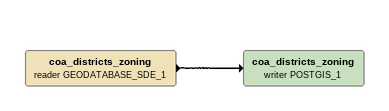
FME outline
coa_districts_zoning (reader GEODATABASE_SDE_1)
    -> coa_districts_zoning (writer POSTGIS_1)
coa_districts_zoning (writer POSTGIS_1)
